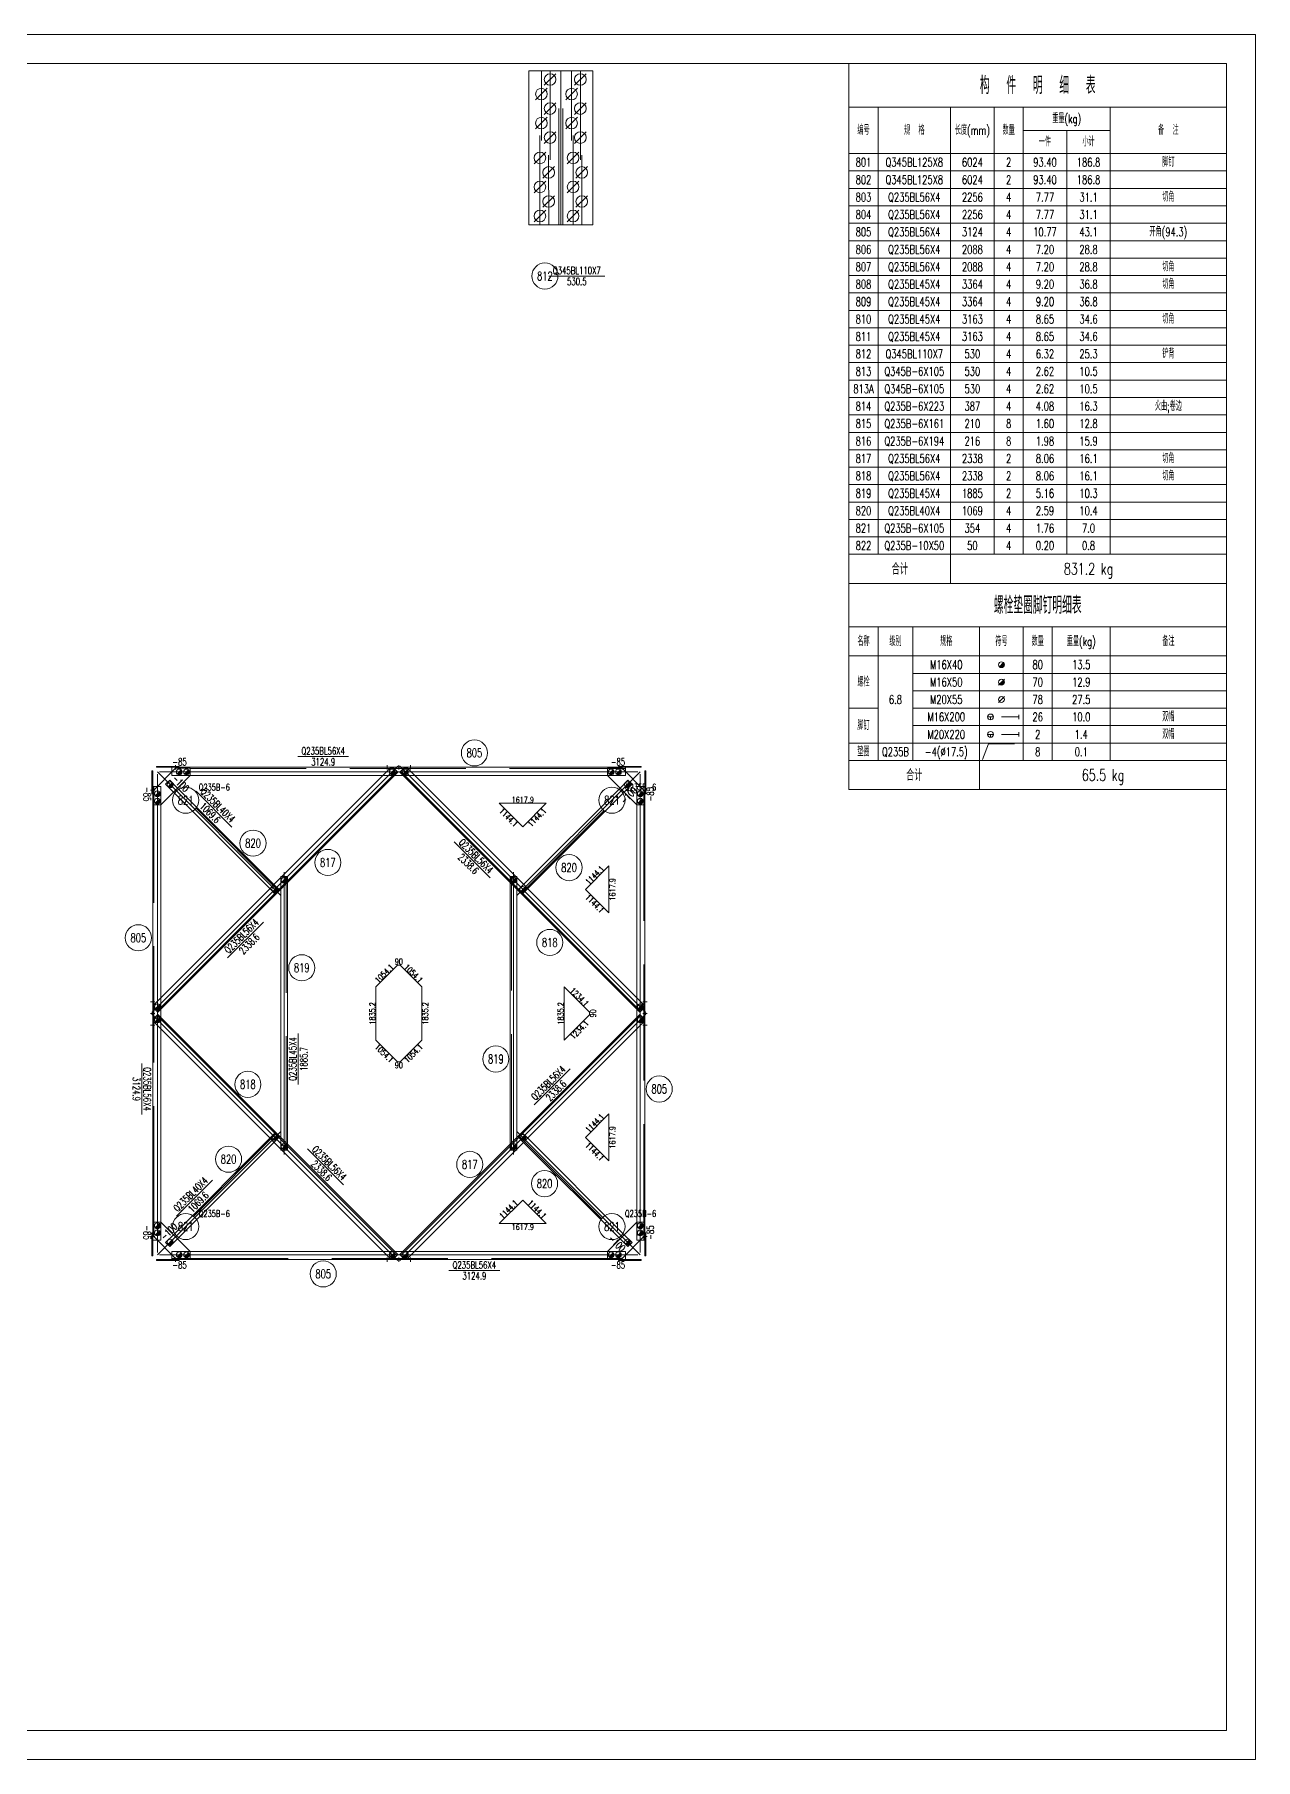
# Model space of a CAD drawing. Extents: x 0 to 841, y 0 to 594.
# Drawn here: x 420 to 841, y 0 to 594 of the extents above; entities that cross this region are included whole.
import ezdxf
from ezdxf.enums import TextEntityAlignment as Align

# ---------------------------------------------------------------- set-up
doc = ezdxf.new("R2010")
doc.units = 0
doc.header["$LTSCALE"] = 20
doc.header["$MEASUREMENT"] = 0
doc.linetypes.add('Dash', pattern=[2.75, 2, -0.75])
doc.linetypes.add('DashDot', pattern=[15.6, 9, -3, 0.6, -3])
doc.layers.get('0').update_dxf_attribs({"linetype": 'CONTINUOUS', "lineweight": 25})
doc.styles.get("Standard").update_dxf_attribs({"font": 'simplex', "width": 0.7, "bigfont": 'gbhzfs.shx'})

# ---------------------------------------------------------------- blocks, each defined once
blk = doc.blocks.new('M16X40S')
at = {"color": 3, "linetype": 'Continuous', "lineweight": 13}
blk.add_line((-0.707, -0.707), (0.707, 0.707), dxfattribs=at)
blk.add_circle((0, 0), 1, dxfattribs=at)
for radius in [0.9, 0.8, 0.7, 0.6, 0.5, 0.4, 0.3, 0.2, 0.1]:
    blk.add_arc((0, 0), radius, 225, 45, dxfattribs=at)
blk = doc.blocks.new('M16X50S')
at = {"color": 3, "linetype": 'Continuous', "lineweight": 13}
blk.add_line((-1, -1), (1, 1), dxfattribs=at)
blk.add_circle((0, 0), 1, dxfattribs=at)
for radius in [0.9, 0.8, 0.7, 0.6, 0.5, 0.4, 0.3, 0.2, 0.1]:
    blk.add_arc((0, 0), radius, 225, 45, dxfattribs=at)
blk = doc.blocks.new('M20X55S')
at = {"color": 3, "linetype": 'Continuous', "lineweight": 13}
blk.add_line((-1, -1), (1, 1), dxfattribs=at)
blk.add_circle((0, 0), 1, dxfattribs=at)
blk = doc.blocks.new('StepBoltML')
at = {"color": 3, "linetype": 'Continuous', "lineweight": 13}
for p, q in [((-4.75, 0), (-2.75, 0)), ((-3.75, 0), (-3.75, -1)), ((0, 0), (6, 0)), ((6, -0.75), (6, 0.75))]:
    blk.add_line(p, q, dxfattribs=at)
blk.add_circle((-3.75, 0), 1, dxfattribs=at)
blk = doc.blocks.new('WasherML')
at = {"color": 3, "linetype": 'Continuous', "lineweight": 13}
for p, q in [((-6.5, -2.7), (-4.5, 2.7)), ((-4.5, 2.7), (4.5, 2.7))]:
    blk.add_line(p, q, dxfattribs=at)

msp = doc.modelspace()

# ---------------------------------------------------------------- linework, layer by layer
at = {"color": 7, "linetype": 'Continuous', "lineweight": 18}
for p, q in [((0, 594), (841, 594)), ((841, 0), (841, 594)), ((25, 584), (831, 584)), ((831, 10), (831, 584)), ((25, 10), (831, 10)), ((0, 0), (841, 0))]:
    msp.add_line(p, q, dxfattribs=at)
at = {"color": 2, "linetype": 'DashDot', "lineweight": 0}
for p, q in [((595.08, 581.5), (595.07, 557.5)), ((598.08, 581.5), (598.07, 550.83)), ((605.48, 581.5), (605.48, 557.5)), ((608.48, 581.5), (608.48, 550.83)), ((594.58, 528.5), (594.57, 559.17)), ((605.98, 528.5), (605.98, 559.17)), ((597.58, 528.5), (597.57, 552.5)), ((608.98, 528.5), (608.98, 552.5)), ((545.66, 342.01), (460.87, 257.22)), ((505.21, 297.67), (462.82, 340.06)), ((462.82, 339.28), (462.82, 174.56)), ((628.33, 340.06), (463.6, 340.06)), ((631.06, 257.22), (546.27, 342.01)), ((586.72, 297.67), (629.11, 340.06)), ((629.11, 174.56), (629.11, 339.28)), ((506.45, 305.55), (506.45, 208.29)), ((585.48, 208.29), (585.48, 305.55)), ((460.87, 256.61), (545.66, 171.82)), ((546.27, 171.82), (631.06, 256.61)), ((505.21, 216.16), (462.82, 173.77)), ((586.72, 216.16), (629.11, 173.77)), ((463.6, 173.77), (628.33, 173.77))]:
    msp.add_line(p, q, dxfattribs=at)
at = {"color": 1, "linetype": 'Dash', "lineweight": 0}
for p, q in [((601.08, 528.5), (601.08, 581.5)), ((602.48, 528.5), (602.48, 581.5)), ((470.35, 341.66), (467.85, 341.66)), ((624.08, 341.26), (467.85, 341.26)), ((467.85, 340.06), (467.85, 338.86)), ((467.85, 338.86), (474.1, 338.86)), ((540.54, 338.86), (544.49, 338.86)), ((547.44, 338.86), (551.39, 338.86)), ((617.83, 338.86), (624.08, 338.86)), ((624.08, 341.66), (621.58, 341.66)), ((624.08, 338.86), (624.08, 340.06)), ((461.22, 335.03), (461.22, 332.53)), ((461.62, 335.03), (461.62, 178.81)), ((464.02, 335.03), (462.82, 335.03)), ((464.02, 328.78), (464.02, 335.03)), ((467.06, 337.24), (465.65, 335.82)), ((465.65, 335.82), (468.35, 333.11)), ((504.57, 299.16), (466.78, 336.95)), ((469.77, 334.53), (467.06, 337.24)), ((588.2, 298.31), (626, 336.1)), ((624.87, 337.24), (622.16, 334.53)), ((623.58, 333.11), (626.28, 335.82)), ((626.28, 335.82), (624.87, 337.24)), ((629.11, 335.03), (627.91, 335.03)), ((627.91, 335.03), (627.91, 328.78)), ((630.31, 178.81), (630.31, 335.03)), ((630.71, 332.53), (630.71, 335.03)), ((505.35, 299.72), (505.35, 303.68)), ((505.72, 304.05), (507.6, 304.05)), ((507.2, 304.05), (507.2, 209.79)), ((507.6, 304.05), (507.6, 301.97)), ((584.33, 301.97), (584.33, 304.05)), ((584.33, 304.05), (586.21, 304.05)), ((584.73, 209.79), (584.73, 304.05)), ((586.58, 303.68), (586.58, 299.72)), ((501.57, 299.9), (503.44, 298.02)), ((504.86, 299.44), (502.98, 301.31)), ((503.44, 298.02), (504.86, 299.44)), ((588.95, 301.31), (587.07, 299.44)), ((587.07, 299.44), (588.49, 298.02)), ((588.49, 298.02), (590.36, 299.9)), ((464.02, 258.39), (464.02, 262.35)), ((627.91, 262.35), (627.91, 258.39)), ((464.02, 251.49), (464.02, 255.45)), ((627.91, 255.45), (627.91, 251.49)), ((503.73, 215.53), (465.93, 177.73)), ((503.44, 215.81), (501.57, 213.94)), ((502.98, 212.52), (504.86, 214.39)), ((504.86, 214.39), (503.44, 215.81)), ((505.35, 210.16), (505.35, 214.12)), ((586.58, 214.12), (586.58, 210.16)), ((588.49, 215.81), (587.07, 214.39)), ((587.07, 214.39), (588.95, 212.52)), ((587.36, 214.68), (625.15, 176.88)), ((590.36, 213.94), (588.49, 215.81)), ((507.6, 209.79), (505.72, 209.79)), ((507.6, 211.87), (507.6, 209.79)), ((584.33, 209.79), (584.33, 211.87)), ((586.21, 209.79), (584.33, 209.79)), ((464.02, 178.81), (464.02, 185.06)), ((627.91, 185.06), (627.91, 178.81)), ((461.22, 181.31), (461.22, 178.81)), ((462.82, 178.81), (464.02, 178.81)), ((468.35, 180.72), (465.65, 178.01)), ((467.06, 176.6), (469.77, 179.31)), ((622.16, 179.31), (624.87, 176.6)), ((626.28, 178.01), (623.58, 180.72)), ((627.91, 178.81), (629.11, 178.81)), ((630.71, 178.81), (630.71, 181.31)), ((465.65, 178.01), (467.06, 176.6)), ((474.1, 174.97), (467.85, 174.97)), ((467.85, 174.97), (467.85, 173.77)), ((467.85, 172.57), (624.08, 172.57)), ((544.49, 174.97), (540.54, 174.97)), ((551.39, 174.97), (547.44, 174.97)), ((624.08, 174.97), (617.83, 174.97)), ((624.08, 173.77), (624.08, 174.97)), ((624.87, 176.6), (626.28, 178.01)), ((467.85, 172.17), (470.35, 172.17)), ((621.58, 172.17), (624.08, 172.17))]:
    msp.add_line(p, q, dxfattribs=at)
at = {"color": 7, "linetype": 'Continuous', "lineweight": 13}
for p, q in [((597.65, 510.83), (616.9, 510.83)), ((528.68, 345.41), (511.18, 345.41)), ((488.5, 321.1), (476.12, 333.48)), ((577.43, 303.56), (565.06, 315.94)), ((499.32, 288.38), (486.94, 276.01)), ((511.35, 249.96), (511.35, 232.46)), ((457.47, 239.63), (457.47, 222.13)), ((592.61, 225.45), (604.99, 237.82)), ((514.5, 210.27), (526.87, 197.9)), ((481.78, 199.45), (469.41, 187.08)), ((563.25, 168.42), (580.75, 168.42))]:
    msp.add_line(p, q, dxfattribs=at)
at = {"color": 7, "linetype": 'Continuous', "lineweight": 0}
for p, q in [((545.31, 340.24), (462.64, 257.58)), ((629.29, 257.58), (546.62, 340.24)), ((462.64, 256.26), (545.31, 173.59)), ((546.62, 173.59), (629.29, 256.26))]:
    msp.add_line(p, q, dxfattribs=at)
at = {"color": 1, "linetype": 'Continuous', "lineweight": 0}
for p, q in [((580.57, 329.28), (588.66, 321.19)), ((596.75, 329.28), (580.57, 329.28)), ((588.66, 321.19), (596.75, 329.28)), ((618.33, 307.7), (610.24, 299.62)), ((618.33, 291.53), (618.33, 307.7)), ((610.24, 299.62), (618.33, 291.53)), ((545.52, 273.55), (538.06, 266.09)), ((546.42, 273.55), (545.52, 273.55)), ((553.87, 266.09), (546.42, 273.55)), ((538.06, 266.09), (538.06, 247.74)), ((553.87, 247.74), (553.87, 266.09)), ((611.66, 257.37), (602.93, 266.09)), ((602.93, 266.09), (602.93, 247.74)), ((602.93, 247.74), (611.66, 256.47)), ((611.66, 256.47), (611.66, 257.37)), ((538.06, 247.74), (545.52, 240.29)), ((546.42, 240.29), (553.87, 247.74)), ((545.52, 240.29), (546.42, 240.29)), ((618.33, 222.31), (610.24, 214.22)), ((618.33, 206.13), (618.33, 222.31)), ((610.24, 214.22), (618.33, 206.13)), ((588.66, 192.65), (580.57, 184.56)), ((596.75, 184.56), (588.66, 192.65)), ((580.57, 184.56), (596.75, 184.56))]:
    msp.add_line(p, q, dxfattribs=at)
at = {"color": 3, "linetype": 'Continuous', "lineweight": 13}
for points in [[(701, 584), (701, 569), (831, 569), (831, 584)], [(701, 569), (701, 553), (711, 553), (711, 569)], [(711, 569), (711, 553), (736, 553), (736, 569)], [(736, 569), (736, 553), (751, 553), (751, 569)], [(751, 569), (751, 553), (761, 553), (761, 569)], [(761, 569), (761, 561), (791, 561), (791, 569)], [(791, 569), (791, 553), (831, 553), (831, 569)], [(761, 561), (761, 553), (776, 553), (776, 561)], [(776, 561), (776, 553), (791, 553), (791, 561)], [(701, 553), (701, 547), (711, 547), (711, 553)], [(711, 553), (711, 547), (736, 547), (736, 553)], [(736, 553), (736, 547), (751, 547), (751, 553)], [(751, 553), (751, 547), (761, 547), (761, 553)], [(761, 553), (761, 547), (776, 547), (776, 553)], [(776, 553), (776, 547), (791, 547), (791, 553)], [(791, 553), (791, 547), (831, 547), (831, 553)], [(701, 547), (701, 541), (711, 541), (711, 547)], [(711, 547), (711, 541), (736, 541), (736, 547)], [(736, 547), (736, 541), (751, 541), (751, 547)], [(751, 547), (751, 541), (761, 541), (761, 547)], [(761, 547), (761, 541), (776, 541), (776, 547)], [(776, 547), (776, 541), (791, 541), (791, 547)], [(791, 547), (791, 541), (831, 541), (831, 547)], [(701, 541), (701, 535), (711, 535), (711, 541)], [(711, 541), (711, 535), (736, 535), (736, 541)], [(736, 541), (736, 535), (751, 535), (751, 541)], [(751, 541), (751, 535), (761, 535), (761, 541)], [(761, 541), (761, 535), (776, 535), (776, 541)], [(776, 541), (776, 535), (791, 535), (791, 541)], [(791, 541), (791, 535), (831, 535), (831, 541)], [(701, 535), (701, 529), (711, 529), (711, 535)], [(711, 535), (711, 529), (736, 529), (736, 535)], [(736, 535), (736, 529), (751, 529), (751, 535)], [(751, 535), (751, 529), (761, 529), (761, 535)], [(761, 535), (761, 529), (776, 529), (776, 535)], [(776, 535), (776, 529), (791, 529), (791, 535)], [(791, 535), (791, 529), (831, 529), (831, 535)], [(701, 529), (701, 523), (711, 523), (711, 529)], [(711, 529), (711, 523), (736, 523), (736, 529)], [(736, 529), (736, 523), (751, 523), (751, 529)], [(751, 529), (751, 523), (761, 523), (761, 529)], [(761, 529), (761, 523), (776, 523), (776, 529)], [(776, 529), (776, 523), (791, 523), (791, 529)], [(791, 529), (791, 523), (831, 523), (831, 529)], [(701, 523), (701, 517), (711, 517), (711, 523)], [(711, 523), (711, 517), (736, 517), (736, 523)], [(736, 523), (736, 517), (751, 517), (751, 523)], [(751, 523), (751, 517), (761, 517), (761, 523)], [(761, 523), (761, 517), (776, 517), (776, 523)], [(776, 523), (776, 517), (791, 517), (791, 523)], [(791, 523), (791, 517), (831, 517), (831, 523)], [(701, 517), (701, 511), (711, 511), (711, 517)], [(711, 517), (711, 511), (736, 511), (736, 517)], [(736, 517), (736, 511), (751, 511), (751, 517)], [(751, 517), (751, 511), (761, 511), (761, 517)], [(761, 517), (761, 511), (776, 511), (776, 517)], [(776, 517), (776, 511), (791, 511), (791, 517)], [(791, 517), (791, 511), (831, 511), (831, 517)], [(701, 511), (701, 505), (711, 505), (711, 511)], [(711, 511), (711, 505), (736, 505), (736, 511)], [(736, 511), (736, 505), (751, 505), (751, 511)], [(751, 511), (751, 505), (761, 505), (761, 511)], [(761, 511), (761, 505), (776, 505), (776, 511)], [(776, 511), (776, 505), (791, 505), (791, 511)], [(791, 511), (791, 505), (831, 505), (831, 511)], [(701, 505), (701, 499), (711, 499), (711, 505)], [(711, 505), (711, 499), (736, 499), (736, 505)], [(736, 505), (736, 499), (751, 499), (751, 505)], [(751, 505), (751, 499), (761, 499), (761, 505)], [(761, 505), (761, 499), (776, 499), (776, 505)], [(776, 505), (776, 499), (791, 499), (791, 505)], [(791, 505), (791, 499), (831, 499), (831, 505)], [(701, 499), (701, 493), (711, 493), (711, 499)], [(711, 499), (711, 493), (736, 493), (736, 499)], [(736, 499), (736, 493), (751, 493), (751, 499)], [(751, 499), (751, 493), (761, 493), (761, 499)], [(761, 499), (761, 493), (776, 493), (776, 499)], [(776, 499), (776, 493), (791, 493), (791, 499)], [(791, 499), (791, 493), (831, 493), (831, 499)], [(701, 493), (701, 487), (711, 487), (711, 493)], [(711, 493), (711, 487), (736, 487), (736, 493)], [(736, 493), (736, 487), (751, 487), (751, 493)], [(751, 493), (751, 487), (761, 487), (761, 493)], [(761, 493), (761, 487), (776, 487), (776, 493)], [(776, 493), (776, 487), (791, 487), (791, 493)], [(791, 493), (791, 487), (831, 487), (831, 493)], [(701, 487), (701, 481), (711, 481), (711, 487)], [(711, 487), (711, 481), (736, 481), (736, 487)], [(736, 487), (736, 481), (751, 481), (751, 487)], [(751, 487), (751, 481), (761, 481), (761, 487)], [(761, 487), (761, 481), (776, 481), (776, 487)], [(776, 487), (776, 481), (791, 481), (791, 487)], [(791, 487), (791, 481), (831, 481), (831, 487)], [(701, 481), (701, 475), (711, 475), (711, 481)], [(711, 481), (711, 475), (736, 475), (736, 481)], [(736, 481), (736, 475), (751, 475), (751, 481)], [(751, 481), (751, 475), (761, 475), (761, 481)], [(761, 481), (761, 475), (776, 475), (776, 481)], [(776, 481), (776, 475), (791, 475), (791, 481)], [(791, 481), (791, 475), (831, 475), (831, 481)], [(701, 475), (701, 469), (711, 469), (711, 475)], [(711, 475), (711, 469), (736, 469), (736, 475)], [(736, 475), (736, 469), (751, 469), (751, 475)], [(751, 475), (751, 469), (761, 469), (761, 475)], [(761, 475), (761, 469), (776, 469), (776, 475)], [(776, 475), (776, 469), (791, 469), (791, 475)], [(791, 475), (791, 469), (831, 469), (831, 475)], [(701, 469), (701, 463), (711, 463), (711, 469)], [(711, 469), (711, 463), (736, 463), (736, 469)], [(736, 469), (736, 463), (751, 463), (751, 469)], [(751, 469), (751, 463), (761, 463), (761, 469)], [(761, 469), (761, 463), (776, 463), (776, 469)], [(776, 469), (776, 463), (791, 463), (791, 469)], [(791, 469), (791, 463), (831, 463), (831, 469)], [(701, 463), (701, 457), (711, 457), (711, 463)], [(711, 463), (711, 457), (736, 457), (736, 463)], [(736, 463), (736, 457), (751, 457), (751, 463)], [(751, 463), (751, 457), (761, 457), (761, 463)], [(761, 463), (761, 457), (776, 457), (776, 463)], [(776, 463), (776, 457), (791, 457), (791, 463)], [(791, 463), (791, 457), (831, 457), (831, 463)], [(701, 457), (701, 451), (711, 451), (711, 457)], [(711, 457), (711, 451), (736, 451), (736, 457)], [(736, 457), (736, 451), (751, 451), (751, 457)], [(751, 457), (751, 451), (761, 451), (761, 457)], [(761, 457), (761, 451), (776, 451), (776, 457)], [(776, 457), (776, 451), (791, 451), (791, 457)], [(791, 457), (791, 451), (831, 451), (831, 457)], [(701, 451), (701, 445), (711, 445), (711, 451)], [(711, 451), (711, 445), (736, 445), (736, 451)], [(736, 451), (736, 445), (751, 445), (751, 451)], [(751, 451), (751, 445), (761, 445), (761, 451)], [(761, 451), (761, 445), (776, 445), (776, 451)], [(776, 451), (776, 445), (791, 445), (791, 451)], [(791, 451), (791, 445), (831, 445), (831, 451)], [(701, 445), (701, 439), (711, 439), (711, 445)], [(711, 445), (711, 439), (736, 439), (736, 445)], [(736, 445), (736, 439), (751, 439), (751, 445)], [(751, 445), (751, 439), (761, 439), (761, 445)], [(761, 445), (761, 439), (776, 439), (776, 445)], [(776, 445), (776, 439), (791, 439), (791, 445)], [(791, 445), (791, 439), (831, 439), (831, 445)], [(701, 439), (701, 433), (711, 433), (711, 439)], [(711, 439), (711, 433), (736, 433), (736, 439)], [(736, 439), (736, 433), (751, 433), (751, 439)], [(751, 439), (751, 433), (761, 433), (761, 439)], [(761, 439), (761, 433), (776, 433), (776, 439)], [(776, 439), (776, 433), (791, 433), (791, 439)], [(791, 439), (791, 433), (831, 433), (831, 439)], [(701, 433), (701, 427), (711, 427), (711, 433)], [(711, 433), (711, 427), (736, 427), (736, 433)], [(736, 433), (736, 427), (751, 427), (751, 433)], [(751, 433), (751, 427), (761, 427), (761, 433)], [(761, 433), (761, 427), (776, 427), (776, 433)], [(776, 433), (776, 427), (791, 427), (791, 433)], [(791, 433), (791, 427), (831, 427), (831, 433)], [(701, 427), (701, 421), (711, 421), (711, 427)], [(711, 427), (711, 421), (736, 421), (736, 427)], [(736, 427), (736, 421), (751, 421), (751, 427)], [(751, 427), (751, 421), (761, 421), (761, 427)], [(761, 427), (761, 421), (776, 421), (776, 427)], [(776, 427), (776, 421), (791, 421), (791, 427)], [(791, 427), (791, 421), (831, 421), (831, 427)], [(701, 421), (701, 415), (711, 415), (711, 421)], [(711, 421), (711, 415), (736, 415), (736, 421)], [(736, 421), (736, 415), (751, 415), (751, 421)], [(751, 421), (751, 415), (761, 415), (761, 421)], [(761, 421), (761, 415), (776, 415), (776, 421)], [(776, 421), (776, 415), (791, 415), (791, 421)], [(791, 421), (791, 415), (831, 415), (831, 421)], [(701, 415), (701, 405), (736, 405), (736, 415)], [(736, 415), (736, 405), (831, 405), (831, 415)], [(701, 405), (701, 390), (831, 390), (831, 405)], [(701, 390), (701, 380), (711, 380), (711, 390)], [(711, 390), (711, 380), (723, 380), (723, 390)], [(723, 390), (723, 380), (746, 380), (746, 390)], [(746, 390), (746, 380), (761, 380), (761, 390)], [(761, 390), (761, 380), (771, 380), (771, 390)], [(771, 390), (771, 380), (791, 380), (791, 390)], [(791, 390), (791, 380), (831, 380), (831, 390)], [(701, 380), (701, 362), (711, 362), (711, 380)], [(711, 380), (711, 350), (723, 350), (723, 380)], [(723, 380), (723, 374), (746, 374), (746, 380)], [(746, 380), (746, 374), (761, 374), (761, 380)], [(761, 380), (761, 374), (771, 374), (771, 380)], [(771, 380), (771, 374), (791, 374), (791, 380)], [(791, 380), (791, 374), (831, 374), (831, 380)], [(723, 374), (723, 368), (746, 368), (746, 374)], [(746, 374), (746, 368), (761, 368), (761, 374)], [(761, 374), (761, 368), (771, 368), (771, 374)], [(771, 374), (771, 368), (791, 368), (791, 374)], [(791, 374), (791, 368), (831, 368), (831, 374)], [(723, 368), (723, 362), (746, 362), (746, 368)], [(746, 368), (746, 362), (761, 362), (761, 368)], [(761, 368), (761, 362), (771, 362), (771, 368)], [(771, 368), (771, 362), (791, 362), (791, 368)], [(791, 368), (791, 362), (831, 362), (831, 368)], [(701, 362), (701, 350), (711, 350), (711, 362)], [(723, 362), (723, 356), (746, 356), (746, 362)], [(746, 362), (746, 356), (761, 356), (761, 362)], [(761, 362), (761, 356), (771, 356), (771, 362)], [(771, 362), (771, 356), (791, 356), (791, 362)], [(791, 362), (791, 356), (831, 356), (831, 362)], [(723, 356), (723, 350), (746, 350), (746, 356)], [(746, 356), (746, 350), (761, 350), (761, 356)], [(761, 356), (761, 350), (771, 350), (771, 356)], [(771, 356), (771, 350), (791, 350), (791, 356)], [(791, 356), (791, 350), (831, 350), (831, 356)], [(701, 350), (701, 344), (711, 344), (711, 350)], [(711, 350), (711, 344), (723, 344), (723, 350)], [(723, 350), (723, 344), (746, 344), (746, 350)], [(746, 350), (746, 344), (761, 344), (761, 350)], [(761, 350), (761, 344), (771, 344), (771, 350)], [(771, 350), (771, 344), (791, 344), (791, 350)], [(791, 350), (791, 344), (831, 344), (831, 350)], [(701, 344), (701, 334), (746, 334), (746, 344)], [(746, 344), (746, 334), (831, 334), (831, 344)]]:
    msp.add_lwpolyline(points, close=True, dxfattribs=at)
at = {"color": 7, "linetype": 'Continuous', "lineweight": 0}
for points in [[(601.78, 581.5), (590.78, 581.5)], [(590.78, 581.5), (590.78, 528.5)], [(601.78, 528.5), (601.78, 581.5)], [(601.78, 581.5), (612.78, 581.5)], [(601.78, 528.5), (601.78, 581.5)], [(612.78, 581.5), (612.78, 528.5)], [(590.78, 528.5), (601.78, 528.5)], [(612.78, 528.5), (601.78, 528.5)], [(460.92, 332.53), (460.92, 340.41)], [(460.92, 340.41), (461.22, 340.41)], [(461.22, 340.41), (461.22, 332.53)], [(461.55, 259.87), (543.01, 341.34)], [(469.1, 341.31), (461.57, 333.78)], [(470.35, 341.96), (462.47, 341.96)], [(462.47, 341.96), (462.47, 341.66)], [(462.47, 341.66), (470.35, 341.66)], [(545.59, 339.96), (462.92, 257.29)], [(464.02, 328.78), (474.1, 338.86)], [(467.85, 341.66), (467.85, 340.06)], [(474.1, 341.31), (469.1, 341.31)], [(470.35, 341.66), (470.35, 341.96)], [(621.58, 341.66), (470.35, 341.66)], [(474.1, 338.86), (474.1, 341.31)], [(474.1, 338.86), (540.54, 338.86)], [(543.01, 341.34), (544.21, 341.34)], [(544.21, 341.34), (545.59, 339.96)], [(544.49, 338.86), (547.44, 338.86)], [(546.34, 339.96), (547.72, 341.34)], [(629.01, 257.29), (546.34, 339.96)], [(547.72, 341.34), (548.92, 341.34)], [(548.92, 341.34), (630.38, 259.87)], [(551.39, 338.86), (617.83, 338.86)], [(622.83, 341.31), (617.83, 341.31)], [(617.83, 341.31), (617.83, 338.86)], [(617.83, 338.86), (627.91, 328.78)], [(621.58, 341.66), (621.58, 341.96)], [(621.58, 341.96), (629.46, 341.96)], [(629.46, 341.66), (621.58, 341.66)], [(630.36, 333.78), (622.83, 341.31)], [(624.08, 340.06), (624.08, 341.66)], [(629.46, 341.96), (629.46, 341.66)], [(630.71, 340.41), (630.71, 332.53)], [(631.01, 340.41), (630.71, 340.41)], [(631.01, 332.53), (631.01, 340.41)], [(462.82, 335.03), (461.22, 335.03)], [(461.57, 333.78), (461.57, 328.78)], [(468.35, 333.11), (501.57, 299.9)], [(502.98, 301.31), (469.77, 334.53)], [(622.16, 334.53), (588.95, 301.31)], [(590.36, 299.9), (623.58, 333.11)], [(630.71, 335.03), (629.11, 335.03)], [(630.36, 328.78), (630.36, 333.78)], [(461.22, 332.53), (460.92, 332.53)], [(461.22, 332.53), (461.22, 181.31)], [(461.57, 328.78), (464.02, 328.78)], [(464.02, 262.35), (464.02, 328.78)], [(627.91, 328.78), (627.91, 262.35)], [(627.91, 328.78), (630.36, 328.78)], [(630.71, 181.31), (630.71, 332.53)], [(630.71, 332.53), (631.01, 332.53)], [(505.35, 303.68), (505.35, 304.05)], [(505.35, 304.05), (505.72, 304.05)], [(586.21, 304.05), (586.58, 304.05)], [(586.58, 304.05), (586.58, 303.68)], [(505.35, 214.12), (505.35, 299.72)], [(507.6, 301.97), (507.6, 211.87)], [(584.33, 211.87), (584.33, 301.97)], [(586.58, 299.72), (586.58, 214.12)], [(461.55, 258.67), (461.55, 259.87)], [(462.92, 257.29), (461.55, 258.67)], [(461.55, 255.16), (462.92, 256.54)], [(462.92, 256.54), (545.59, 173.88)], [(464.02, 255.45), (464.02, 258.39)], [(546.34, 173.88), (629.01, 256.54)], [(627.91, 258.39), (627.91, 255.45)], [(630.38, 258.67), (629.01, 257.29)], [(629.01, 256.54), (630.38, 255.16)], [(630.38, 259.87), (630.38, 258.67)], [(461.55, 253.96), (461.55, 255.16)], [(543.01, 172.5), (461.55, 253.96)], [(464.02, 185.06), (464.02, 251.49)], [(630.38, 253.96), (548.92, 172.5)], [(627.91, 251.49), (627.91, 185.06)], [(630.38, 255.16), (630.38, 253.96)], [(501.57, 213.94), (468.35, 180.72)], [(623.58, 180.72), (590.36, 213.94)], [(469.77, 179.31), (502.98, 212.52)], [(505.35, 209.79), (505.35, 210.16)], [(505.72, 209.79), (505.35, 209.79)], [(586.58, 209.79), (586.21, 209.79)], [(586.58, 210.16), (586.58, 209.79)], [(588.95, 212.52), (622.16, 179.31)], [(464.02, 185.06), (461.57, 185.06)], [(461.57, 185.06), (461.57, 180.06)], [(474.1, 174.97), (464.02, 185.06)], [(627.91, 185.06), (617.83, 174.97)], [(630.36, 185.06), (627.91, 185.06)], [(630.36, 180.06), (630.36, 185.06)], [(461.22, 181.31), (460.92, 181.31)], [(460.92, 181.31), (460.92, 173.42)], [(461.22, 173.42), (461.22, 181.31)], [(461.22, 178.81), (462.82, 178.81)], [(461.57, 180.06), (469.1, 172.52)], [(622.83, 172.52), (630.36, 180.06)], [(629.11, 178.81), (630.71, 178.81)], [(630.71, 173.42), (630.71, 181.31)], [(630.71, 181.31), (631.01, 181.31)], [(631.01, 181.31), (631.01, 173.42)], [(460.92, 173.42), (461.22, 173.42)], [(467.85, 173.77), (467.85, 172.17)], [(469.1, 172.52), (474.1, 172.52)], [(540.54, 174.97), (474.1, 174.97)], [(474.1, 172.52), (474.1, 174.97)], [(544.21, 172.5), (543.01, 172.5)], [(545.59, 173.88), (544.21, 172.5)], [(547.44, 174.97), (544.49, 174.97)], [(547.72, 172.5), (546.34, 173.88)], [(548.92, 172.5), (547.72, 172.5)], [(617.83, 174.97), (551.39, 174.97)], [(617.83, 174.97), (617.83, 172.52)], [(617.83, 172.52), (622.83, 172.52)], [(624.08, 172.17), (624.08, 173.77)], [(631.01, 173.42), (630.71, 173.42)], [(462.47, 172.17), (470.35, 172.17)], [(462.47, 171.87), (462.47, 172.17)], [(470.35, 171.87), (462.47, 171.87)], [(470.35, 172.17), (621.58, 172.17)], [(470.35, 172.17), (470.35, 171.87)], [(629.46, 172.17), (621.58, 172.17)], [(621.58, 172.17), (621.58, 171.87)], [(621.58, 171.87), (629.46, 171.87)], [(629.46, 171.87), (629.46, 172.17)]]:
    msp.add_lwpolyline(points, dxfattribs=at)
at = {"color": 3, "linetype": 'Continuous', "lineweight": 20}
for points in [[(469.1, 342.41), (469.1, 340.91)], [(541.97, 342.41), (541.97, 340.91)], [(545.97, 342.41), (545.97, 340.91)], [(549.97, 342.41), (549.97, 340.91)], [(622.83, 342.41), (622.83, 340.91)], [(460.47, 333.78), (461.97, 333.78)], [(631.46, 333.78), (629.96, 333.78)], [(460.47, 260.92), (461.97, 260.92)], [(460.47, 256.92), (461.97, 256.92)], [(631.46, 260.92), (629.96, 260.92)], [(631.46, 256.92), (629.96, 256.92)], [(460.47, 252.92), (461.97, 252.92)], [(631.46, 252.92), (629.96, 252.92)], [(460.47, 180.06), (461.97, 180.06)], [(631.46, 180.06), (629.96, 180.06)], [(469.1, 171.42), (469.1, 172.92)], [(541.97, 171.42), (541.97, 172.92)], [(545.97, 171.42), (545.97, 172.92)], [(549.97, 171.42), (549.97, 172.92)], [(622.83, 171.42), (622.83, 172.92)]]:
    msp.add_lwpolyline(points, dxfattribs=at)
at = {"color": 7, "linetype": 'Continuous', "lineweight": 13}
for centre in [(596.28, 510.83), (572, 346.61), (472.56, 330.32), (619.37, 330.32), (495.76, 315.54), (521.53, 308.9), (604.59, 307.12), (456.27, 282.95), (597.95, 281.35), (512.55, 272.63), (579.38, 241.21), (493.98, 232.49), (635.66, 230.88), (487.34, 206.71), (570.4, 204.93), (596.17, 198.3), (472.56, 183.51), (619.37, 183.51), (519.93, 167.22)]:
    msp.add_circle(centre, 4.5, dxfattribs=at)

# ---------------------------------------------------------------- block references
at = {"color": 3, "linetype": 'Continuous', "lineweight": 13, "xscale": 2.000000000000455, "yscale": 2.000000000000455, "zscale": 2.000000000000455}
for p in [(598.07, 578.5), (608.48, 578.5), (595.07, 573.5), (598.07, 568.5), (605.48, 573.5), (608.48, 568.5), (595.07, 563.5), (605.48, 563.5), (598.07, 558.5), (608.48, 558.5), (594.57, 551.5), (605.98, 551.5), (597.57, 546.5), (608.98, 546.5), (594.57, 541.5), (605.98, 541.5), (597.57, 536.5), (608.98, 536.5), (594.57, 531.5), (605.98, 531.5)]:
    msp.add_blockref('M20X55S', p, dxfattribs=at)
at = {"color": 3, "linetype": 'Continuous', "lineweight": 13}
for name, p in [('M16X40S', (753.5, 377)), ('M16X50S', (753.5, 371)), ('M20X55S', (753.5, 365)), ('StepBoltML', (753.5, 359)), ('StepBoltML', (753.5, 353)), ('WasherML', (753.5, 347)), ('M16X40S', (470.35, 340.06)), ('M16X40S', (472.85, 340.06)), ('M16X40S', (543.72, 340.06)), ('M16X40S', (548.22, 340.06)), ('M16X40S', (619.08, 340.06)), ('M16X40S', (621.58, 340.06)), ('M16X40S', (462.82, 332.53)), ('M16X40S', (467.24, 335.64)), ('M16X40S', (624.69, 335.64)), ('M16X40S', (629.11, 332.53)), ('M16X40S', (462.82, 330.03)), ('M16X40S', (629.11, 330.03)), ('M16X40S', (506.45, 302.8)), ('M16X40S', (585.48, 302.8)), ('M16X40S', (503.27, 299.62)), ('M16X40S', (588.66, 299.62)), ('M16X40S', (462.82, 259.17)), ('M16X40S', (462.82, 254.67)), ('M16X40S', (629.11, 259.17)), ('M16X40S', (629.11, 254.67)), ('M16X40S', (503.27, 214.22)), ('M16X40S', (588.66, 214.22)), ('M16X40S', (506.45, 211.04)), ('M16X40S', (585.48, 211.04)), ('M16X40S', (462.82, 183.81)), ('M16X40S', (629.11, 183.81)), ('M16X40S', (462.82, 181.31)), ('M16X40S', (467.24, 178.19)), ('M16X40S', (624.69, 178.19)), ('M16X40S', (629.11, 181.31)), ('M16X40S', (470.35, 173.77)), ('M16X40S', (472.85, 173.77)), ('M16X40S', (543.72, 173.77)), ('M16X40S', (548.22, 173.77)), ('M16X40S', (619.08, 173.77)), ('M16X40S', (621.58, 173.77))]:
    msp.add_blockref(name, p, dxfattribs=at)

# ---------------------------------------------------------------- texts
at = {"color": 3, "linetype": 'Continuous', "lineweight": 13, "width": 0.7}
for s, height, p in [('构  件  明  细  表', 6, (766, 576.5)), ('重量(kg)', 3, (776, 565)), ('编号', 3, (706, 561)), ('规  格', 3, (723.5, 561)), ('长度(mm)', 3, (743.5, 561)), ('数量', 3, (756, 561)), ('一件', 3, (768.5, 557)), ('小计', 3, (783.5, 557)), ('备  注', 3, (811, 561)), ('801', 3, (706, 550)), ('Q345BL125X8', 3, (723.5, 550)), ('6024', 3, (743.5, 550)), ('2', 3, (756, 550)), ('93.40', 3, (768.5, 550)), ('186.8', 3, (783.5, 550)), ('脚钉', 3, (811, 550)), ('802', 3, (706, 544)), ('Q345BL125X8', 3, (723.5, 544)), ('6024', 3, (743.5, 544)), ('2', 3, (756, 544)), ('93.40', 3, (768.5, 544)), ('186.8', 3, (783.5, 544)), ('803', 3, (706, 538)), ('Q235BL56X4', 3, (723.5, 538)), ('2256', 3, (743.5, 538)), ('4', 3, (756, 538)), ('7.77', 3, (768.5, 538)), ('31.1', 3, (783.5, 538)), ('切角', 3, (811, 538)), ('804', 3, (706, 532)), ('Q235BL56X4', 3, (723.5, 532)), ('2256', 3, (743.5, 532)), ('4', 3, (756, 532)), ('7.77', 3, (768.5, 532)), ('31.1', 3, (783.5, 532)), ('805', 3, (706, 526)), ('Q235BL56X4', 3, (723.5, 526)), ('3124', 3, (743.5, 526)), ('4', 3, (756, 526)), ('10.77', 3, (768.5, 526)), ('43.1', 3, (783.5, 526)), ('开角(94.3)', 3, (811, 526)), ('806', 3, (706, 520)), ('Q235BL56X4', 3, (723.5, 520)), ('2088', 3, (743.5, 520)), ('4', 3, (756, 520)), ('7.20', 3, (768.5, 520)), ('28.8', 3, (783.5, 520)), ('807', 3, (706, 514)), ('Q235BL56X4', 3, (723.5, 514)), ('2088', 3, (743.5, 514)), ('4', 3, (756, 514)), ('7.20', 3, (768.5, 514)), ('28.8', 3, (783.5, 514)), ('切角', 3, (811, 514)), ('808', 3, (706, 508)), ('Q235BL45X4', 3, (723.5, 508)), ('3364', 3, (743.5, 508)), ('4', 3, (756, 508)), ('9.20', 3, (768.5, 508)), ('36.8', 3, (783.5, 508)), ('切角', 3, (811, 508)), ('809', 3, (706, 502)), ('Q235BL45X4', 3, (723.5, 502)), ('3364', 3, (743.5, 502)), ('4', 3, (756, 502)), ('9.20', 3, (768.5, 502)), ('36.8', 3, (783.5, 502)), ('810', 3, (706, 496)), ('Q235BL45X4', 3, (723.5, 496)), ('3163', 3, (743.5, 496)), ('4', 3, (756, 496)), ('8.65', 3, (768.5, 496)), ('34.6', 3, (783.5, 496)), ('切角', 3, (811, 496)), ('811', 3, (706, 490)), ('Q235BL45X4', 3, (723.5, 490)), ('3163', 3, (743.5, 490)), ('4', 3, (756, 490)), ('8.65', 3, (768.5, 490)), ('34.6', 3, (783.5, 490)), ('812', 3, (706, 484)), ('Q345BL110X7', 3, (723.5, 484)), ('530', 3, (743.5, 484)), ('4', 3, (756, 484)), ('6.32', 3, (768.5, 484)), ('25.3', 3, (783.5, 484)), ('铲背', 3, (811, 484)), ('813', 3, (706, 478)), ('Q345B-6X105', 3, (723.5, 478)), ('530', 3, (743.5, 478)), ('4', 3, (756, 478)), ('2.62', 3, (768.5, 478)), ('10.5', 3, (783.5, 478)), ('813A', 3, (706, 472)), ('Q345B-6X105', 3, (723.5, 472)), ('530', 3, (743.5, 472)), ('4', 3, (756, 472)), ('2.62', 3, (768.5, 472)), ('10.5', 3, (783.5, 472)), ('814', 3, (706, 466)), ('Q235B-6X223', 3, (723.5, 466)), ('387', 3, (743.5, 466)), ('4', 3, (756, 466)), ('4.08', 3, (768.5, 466)), ('16.3', 3, (783.5, 466)), ('火曲;卷边', 3, (811, 466)), ('815', 3, (706, 460)), ('Q235B-6X161', 3, (723.5, 460)), ('210', 3, (743.5, 460)), ('8', 3, (756, 460)), ('1.60', 3, (768.5, 460)), ('12.8', 3, (783.5, 460)), ('816', 3, (706, 454)), ('Q235B-6X194', 3, (723.5, 454)), ('216', 3, (743.5, 454)), ('8', 3, (756, 454)), ('1.98', 3, (768.5, 454)), ('15.9', 3, (783.5, 454)), ('817', 3, (706, 448)), ('Q235BL56X4', 3, (723.5, 448)), ('2338', 3, (743.5, 448)), ('2', 3, (756, 448)), ('8.06', 3, (768.5, 448)), ('16.1', 3, (783.5, 448)), ('切角', 3, (811, 448)), ('818', 3, (706, 442)), ('Q235BL56X4', 3, (723.5, 442)), ('2338', 3, (743.5, 442)), ('2', 3, (756, 442)), ('8.06', 3, (768.5, 442)), ('16.1', 3, (783.5, 442)), ('切角', 3, (811, 442)), ('819', 3, (706, 436)), ('Q235BL45X4', 3, (723.5, 436)), ('1885', 3, (743.5, 436)), ('2', 3, (756, 436)), ('5.16', 3, (768.5, 436)), ('10.3', 3, (783.5, 436)), ('820', 3, (706, 430)), ('Q235BL40X4', 3, (723.5, 430)), ('1069', 3, (743.5, 430)), ('4', 3, (756, 430)), ('2.59', 3, (768.5, 430)), ('10.4', 3, (783.5, 430)), ('821', 3, (706, 424)), ('Q235B-6X105', 3, (723.5, 424)), ('354', 3, (743.5, 424)), ('4', 3, (756, 424)), ('1.76', 3, (768.5, 424)), ('7.0', 3, (783.5, 424)), ('822', 3, (706, 418)), ('Q235B-10X50', 3, (723.5, 418)), ('50', 3, (743.5, 418)), ('4', 3, (756, 418)), ('0.20', 3, (768.5, 418)), ('0.8', 3, (783.5, 418)), ('合计', 4, (718.5, 410)), ('831.2 kg', 4, (783.5, 410)), ('螺栓垫圈脚钉明细表', 6, (766, 397.5)), ('名称', 3, (706, 385)), ('级别', 3, (717, 385)), ('规格', 3, (734.5, 385)), ('符号', 3, (753.5, 385)), ('数量', 3, (766, 385)), ('重量(kg)', 3, (781, 385)), ('备注', 3, (811, 385)), ('M16X40', 3, (734.5, 377)), ('80', 3, (766, 377)), ('13.5', 3, (781, 377)), ('螺栓', 3, (706, 371)), ('M16X50', 3, (734.5, 371)), ('70', 3, (766, 371)), ('12.9', 3, (781, 371)), ('6.8', 3, (717, 365)), ('M20X55', 3, (734.5, 365)), ('78', 3, (766, 365)), ('27.5', 3, (781, 365)), ('脚钉', 3, (706, 356)), ('M16X200', 3, (734.5, 359)), ('26', 3, (766, 359)), ('10.0', 3, (781, 359)), ('双帽', 3, (811, 359)), ('M20X220', 3, (734.5, 353)), ('2', 3, (766, 353)), ('1.4', 3, (781, 353)), ('双帽', 3, (811, 353)), ('垫圈', 3, (706, 347)), ('Q235B', 3, (717, 347)), ('-4(%%c17.5)', 3, (734.5, 347)), ('8', 3, (766, 347)), ('0.1', 3, (781, 347)), ('合计', 4, (723.5, 339)), ('65.5 kg', 4, (788.5, 339))]:
    msp.add_text(s, height=height, dxfattribs=at).set_placement(p, align=Align.MIDDLE_CENTER)
at = {"color": 7, "linetype": 'Continuous', "lineweight": 13, "width": 0.7}
for s, height, p in [('812', 3, (596.28, 510.83)), ('Q345BL110X7', 2.5, (607.28, 512.71)), ('530.5', 2.5, (607.28, 508.96)), ('-85', 2.5, (470.48, 343.54)), ('Q235BL56X4', 2.5, (519.93, 347.29)), ('3124.9', 2.5, (519.93, 343.54)), ('805', 3, (572, 346.61)), ('-85', 2.5, (621.45, 343.54)), ('821', 3, (472.56, 330.32)), ('821', 3, (619.37, 330.32)), ('820', 3, (495.76, 315.54)), ('817', 3, (521.53, 308.9)), ('820', 3, (604.59, 307.12)), ('805', 3, (456.27, 282.95)), ('818', 3, (597.95, 281.35)), ('819', 3, (512.55, 272.63)), ('819', 3, (579.38, 241.21)), ('818', 3, (493.98, 232.49)), ('805', 3, (635.66, 230.88)), ('820', 3, (487.34, 206.71)), ('817', 3, (570.4, 204.93)), ('820', 3, (596.17, 198.3)), ('821', 3, (472.56, 183.51)), ('821', 3, (619.37, 183.51)), ('-85', 2.5, (470.48, 170.29)), ('805', 3, (519.93, 167.22)), ('Q235BL56X4', 2.5, (572, 170.29)), ('3124.9', 2.5, (572, 166.54)), ('-85', 2.5, (621.45, 170.29))]:
    msp.add_text(s, height=height, dxfattribs=at).set_placement(p, align=Align.MIDDLE_CENTER)
for s, rotation, p in [('-85', 270, (459.34, 332.4)), ('-100', 315, (470.86, 336.09)), ('Q235BL40X4', 315, (483.64, 328.61)), ('-100', 45, (625.13, 332.02)), ('-85', 90, (632.59, 332.4)), ('1069.6', 315, (480.99, 325.96)), ('Q235BL56X4', 315, (572.57, 311.08)), ('2338.6', 315, (569.92, 308.43)), ('Q235BL56X4', 45, (491.8, 283.52)), ('2338.6', 45, (494.46, 280.87)), ('Q235BL45X4', 90, (509.47, 241.21)), ('1885.7', 90, (513.22, 241.21)), ('Q235BL56X4', 270, (459.34, 230.88)), ('Q235BL56X4', 45, (597.47, 232.96)), ('3124.9', 270, (455.59, 230.88)), ('2338.6', 45, (600.13, 230.31)), ('Q235BL56X4', 315, (522.01, 205.41)), ('2338.6', 315, (519.36, 202.76)), ('Q235BL40X4', 45, (474.27, 194.59)), ('1069.6', 45, (476.92, 191.94)), ('-100', 45, (466.8, 181.81)), ('-85', 270, (459.34, 181.43)), ('-100', 315, (621.07, 177.75)), ('-85', 90, (632.59, 181.43))]:
    msp.add_text(s, height=2.5, rotation=rotation, dxfattribs=at).set_placement(p, align=Align.MIDDLE_CENTER)
for p in [(477.06, 334.82), (623.87, 334.82), (477.06, 188.01), (623.87, 188.01)]:
    msp.add_text('Q235B-6', height=2.4, dxfattribs=at).set_placement(p, align=Align.MIDDLE_LEFT)
at = {"color": 7, "linetype": 'Continuous', "lineweight": 20, "width": 0.7}
for s, rotation, p in [('1144.1', 315, (583.77, 324.38)), ('1617.9', 0, (588.66, 330.48)), ('1144.1', 45, (593.56, 324.38)), ('1144.1', 45, (613.43, 304.51)), ('1144.1', 315, (613.43, 294.72)), ('1617.9', 90, (619.53, 299.62)), ('1054.1', 45, (540.94, 270.67)), ('1054.1', 315, (550.99, 270.67)), ('1234.1', 315, (608.15, 262.58)), ('1835.2', 90, (536.86, 256.92)), ('1835.2', 90, (555.07, 256.92)), ('1835.2', 90, (601.73, 256.92)), ('90', 90, (612.86, 256.92)), ('1234.1', 45, (608.15, 251.26)), ('1054.1', 315, (540.94, 243.17)), ('1054.1', 45, (550.99, 243.17)), ('1144.1', 45, (613.43, 219.11)), ('1617.9', 90, (619.53, 214.22)), ('1144.1', 315, (613.43, 209.32)), ('1144.1', 45, (583.77, 189.45)), ('1144.1', 315, (593.56, 189.45))]:
    msp.add_text(s, height=2, rotation=rotation, dxfattribs=at).set_placement(p, align=Align.MIDDLE_CENTER)
for s, p in [('90', (545.97, 274.75)), ('90', (545.97, 239.09)), ('1617.9', (588.66, 183.36))]:
    msp.add_text(s, height=2, dxfattribs=at).set_placement(p, align=Align.MIDDLE_CENTER)

doc.saveas('drawing.dxf')
